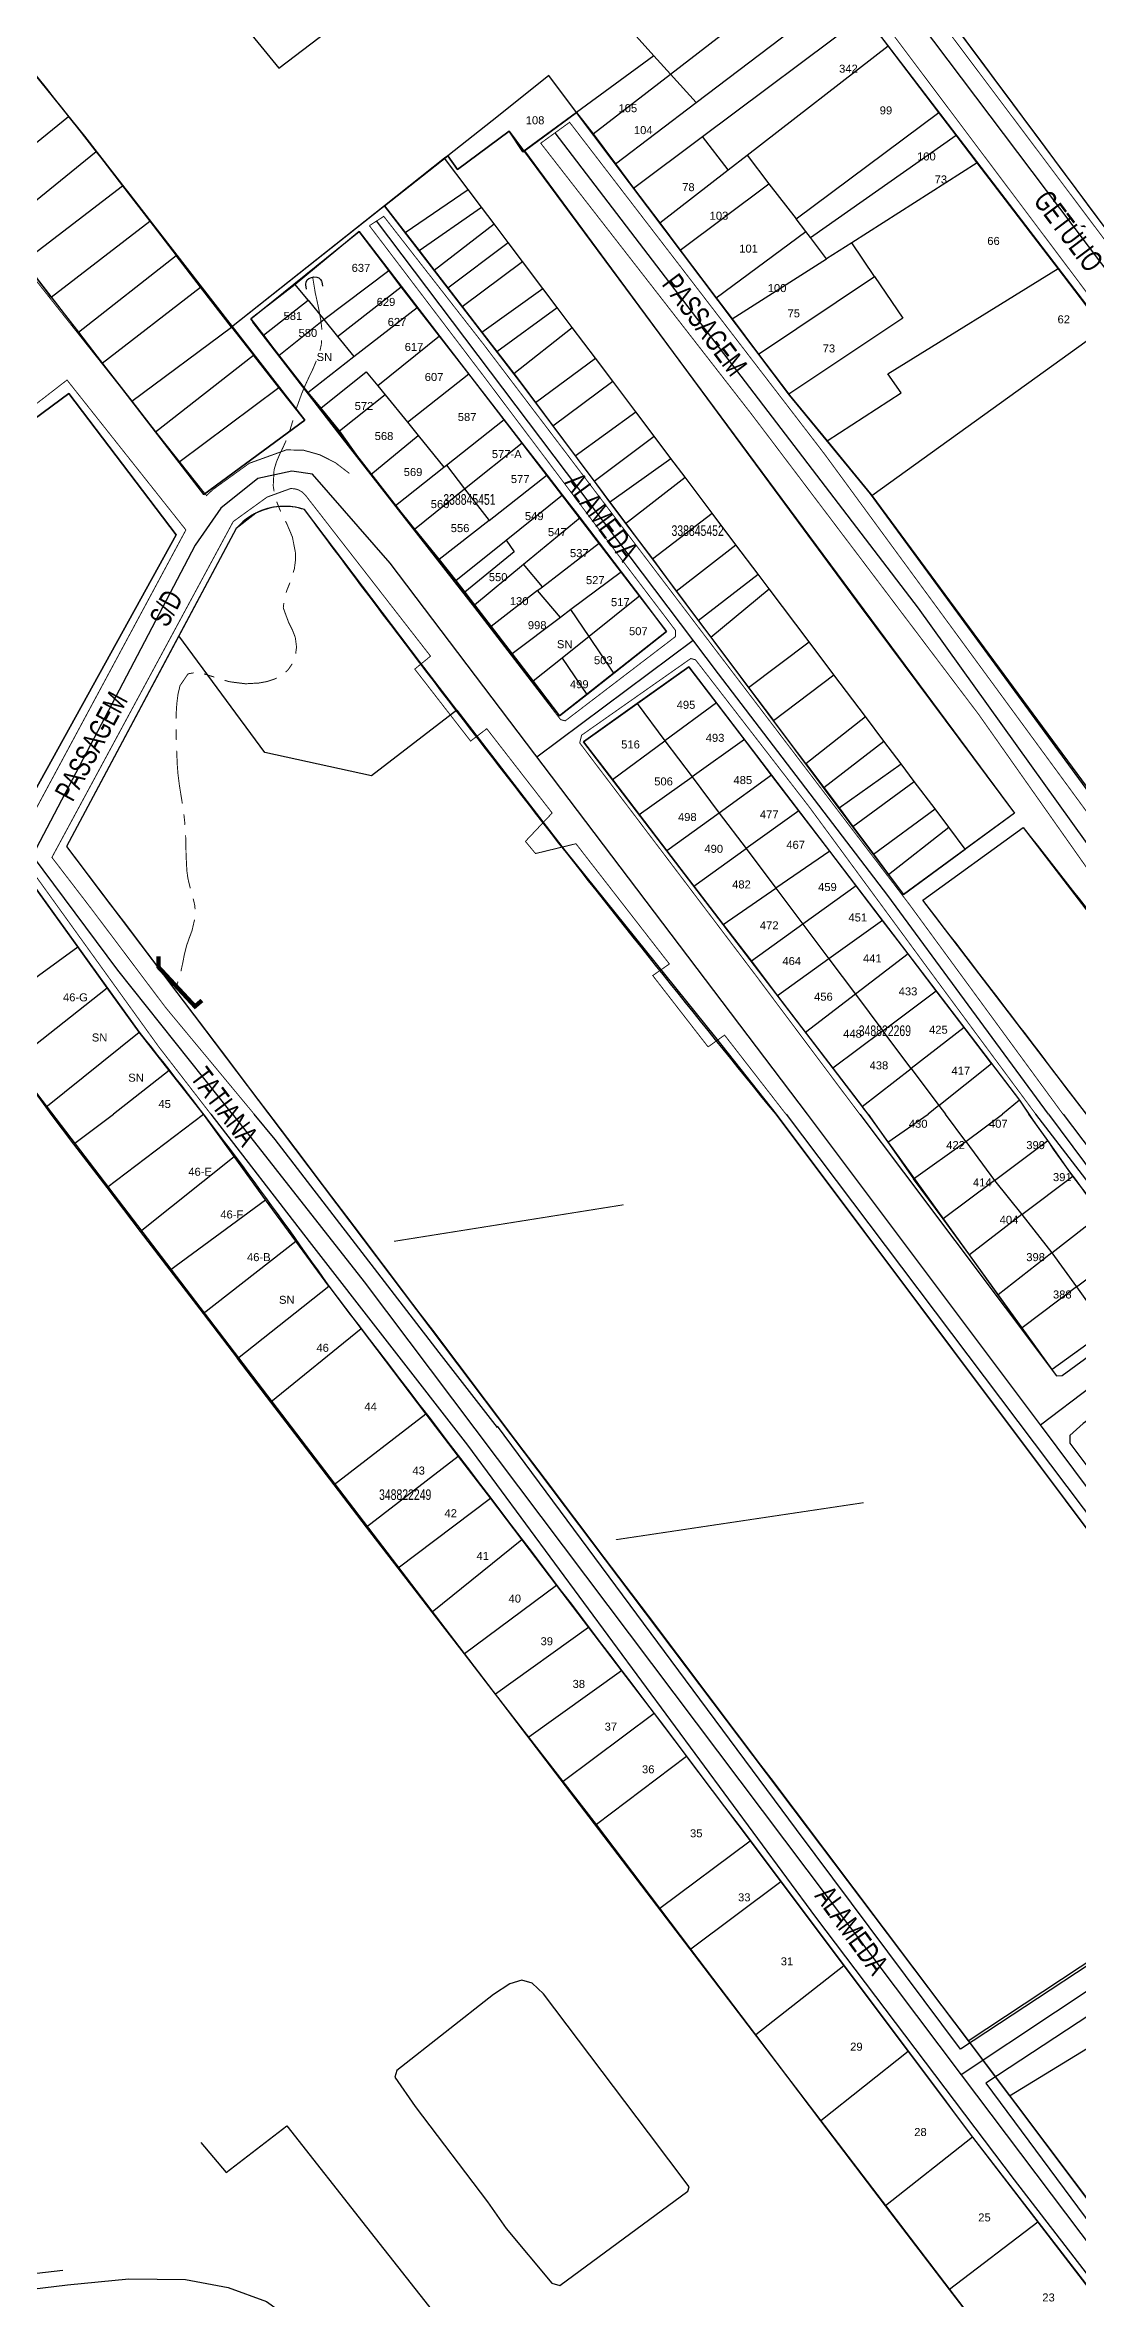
# Model space of a CAD drawing. Extents: x 203640 to 206998, y 4842129 to 4844379.
# Drawn here: x 205415.6 to 205609.1, y 4843130.9 to 4843553.4 of the extents above; entities that cross this region are included whole.
import ezdxf
from ezdxf.enums import TextEntityAlignment as Align

# ---------------------------------------------------------------- set-up
doc = ezdxf.new("R2010")
doc.units = 0
doc.header["$LTSCALE"] = 1.5
doc.header["$MEASUREMENT"] = 0
doc.linetypes.add('PHANTOMX2', pattern=[5, 2.5, -0.5, 0.5, -0.5, 0.5, -0.5])
doc.linetypes.add('TRACO_25', pattern=[8, 3, -1, 1, -1, 1, -1])
for name, color, linetype in [('CD-MALHA-LOTES', 40, 'CONTINUOUS'), ('CD_TXT_QUADRA', 7, 'CONTINUOUS'), ('HD-CURSO-INTER', 170, 'CONTINUOUS'), ('HD-VALAS-DRENOS', 170, 'CONTINUOUS'), ('RU-QUADRAS', 210, 'CONTINUOUS'), ('SV-EIXO-RUA-N-PAV', 6, 'CONTINUOUS'), ('SV-EIXO-RUA-PAV', 20, 'CONTINUOUS'), ('SV-PONTE-BUEIRO', 249, 'CONTINUOUS'), ('SV-RUA-NAO-PAV-S-GUIA-C-GUIA', 7, 'PHANTOMX2'), ('SV-RUA-PAVIM-S-GUIA-C-GUIA', 7, 'CONTINUOUS'), ('SV-TXT-RUA-N-PAV-S-GUIA-C-GUIA', 7, 'CONTINUOUS'), ('SV-TXT-RUA-PAV-S-GUIA-C-GUIA', 7, 'CONTINUOUS'), ('Th_NmrPorta', 1, 'CONTINUOUS')]:
    doc.layers.add(name, color=color, linetype=linetype)
doc.styles.add('3388-45-2D_TXT$0$ARIAL', font='ARIAL.TTF')
doc.styles.add('ARIAL', font='ARIAL.TTF')
doc.styles.get("Standard").update_dxf_attribs({"font": 'ARIAL.TTF'})

# ---------------------------------------------------------------- blocks, each defined once
blk = doc.blocks.new('COD119', base_point=(204943.79, 4844433.7))
at = {"layer": 'SV-PONTE-BUEIRO'}
blk.add_lwpolyline([(204942.28, 4844431.7), (204942.28, 4844432.533333), (204942.28, 4844432.658333), (204942.405833, 4844432.991667), (204942.6575, 4844433.366667), (204943.035, 4844433.575), (204943.538333, 4844433.7), (204944.041667, 4844433.7), (204944.545, 4844433.575), (204944.9225, 4844433.366667), (204945.174167, 4844432.991667), (204945.3, 4844432.658333), (204945.3, 4844432.533333), (204945.3, 4844431.7)], dxfattribs=at)

msp = doc.modelspace()

# ---------------------------------------------------------------- linework, layer by layer
at = {"layer": 'CD-MALHA-LOTES'}
for points in [[(205459.38, 4843549.09), (205531.31, 4843603.83)], [(205415.03, 4843546.2), (205419.99, 4843540.02)], [(205509.99, 4843547.66), (205500.53, 4843540.16)], [(205515.18, 4843540.76), (205509.99, 4843547.66)], [(205401.93, 4843525.39), (205419.99, 4843540.02)], [(205419.99, 4843540.02), (205425.18, 4843533.43)], [(205500.53, 4843540.16), (205491.02, 4843532.63)], [(205407.02, 4843518.78), (205425.18, 4843533.43)], [(205425.18, 4843533.43), (205430.09, 4843527.04)], [(205490.45, 4843532.18), (205479.19, 4843523.26)], [(205494.86, 4843526.34), (205490.45, 4843532.18)], [(205505.38, 4843533.57), (205568.47, 4843447.97), (205597.18, 4843409.45), (205587.99, 4843402.68)], [(205411.59, 4843512.85), (205430.09, 4843527.04)], [(205430.09, 4843527.04), (205435.19, 4843520.41)], [(205483.04, 4843518.24), (205494.86, 4843526.34)], [(205497.36, 4843523.02), (205494.86, 4843526.34)], [(205416.76, 4843506.15), (205435.19, 4843520.41)], [(205435.19, 4843520.41), (205440.14, 4843513.97)], [(205479.19, 4843523.26), (205483.04, 4843518.24)], [(205485.65, 4843514.86), (205497.36, 4843523.02)], [(205488.48, 4843511.18), (205499.74, 4843519.86)], [(205499.74, 4843519.86), (205497.36, 4843523.02)], [(205502.36, 4843516.38), (205499.74, 4843519.86)], [(205483.04, 4843518.24), (205485.65, 4843514.86)], [(205491.02, 4843507.89), (205502.36, 4843516.38)], [(205505.03, 4843512.83), (205502.36, 4843516.38)], [(205416.76, 4843506.15), (205413.77, 4843510.02), (205411.59, 4843512.85)], [(205421.83, 4843499.59), (205440.14, 4843513.97)], [(205485.65, 4843514.86), (205488.48, 4843511.18)], [(205488.48, 4843511.18), (205491.02, 4843507.89)], [(205493.7, 4843504.4), (205505.03, 4843512.83)], [(205508.84, 4843507.78), (205505.03, 4843512.83)], [(205426.31, 4843493.79), (205444.7, 4843508.04)], [(205491.02, 4843507.89), (205493.7, 4843504.4)], [(205497.4, 4843499.6), (205508.84, 4843507.78)], [(205511.53, 4843504.2), (205508.84, 4843507.78)], [(205416.76, 4843506.15), (205421.83, 4843499.59)], [(205493.7, 4843504.4), (205497.4, 4843499.6)], [(205500.2, 4843495.96), (205511.53, 4843504.2)], [(205514.35, 4843500.46), (205511.53, 4843504.2)], [(205421.83, 4843499.59), (205426.31, 4843493.79)], [(205431.85, 4843486.62), (205450.49, 4843500.51)], [(205450.49, 4843500.51), (205454.66, 4843495.24)], [(205497.4, 4843499.6), (205500.2, 4843495.96)], [(205503.39, 4843491.82), (205514.35, 4843500.46)], [(205518.68, 4843494.71), (205514.35, 4843500.46)], [(205436.27, 4843480.91), (205454.66, 4843495.24)], [(205459.4, 4843489.23), (205454.66, 4843495.24)], [(205500.2, 4843495.96), (205503.39, 4843491.82)], [(205507.48, 4843486.4), (205518.68, 4843494.71)], [(205521.93, 4843490.4), (205518.68, 4843494.71)], [(205426.31, 4843493.79), (205431.85, 4843486.62)], [(205503.39, 4843491.82), (205505.14, 4843489.55), (205507.48, 4843486.4)], [(205510.72, 4843482.05), (205521.93, 4843490.4)], [(205526.24, 4843484.67), (205521.93, 4843490.4)], [(205431.85, 4843486.62), (205436.27, 4843480.91)], [(205440.66, 4843475.22), (205459.4, 4843489.23)], [(205440.66, 4843475.22), (205445.32, 4843469.18), (205464.28, 4843483.06), (205459.4, 4843489.23)], [(205507.48, 4843486.4), (205510.72, 4843482.05)], [(205510.72, 4843482.05), (205514.92, 4843476.39)], [(205514.92, 4843476.39), (205526.24, 4843484.67)], [(205529.7, 4843480.07), (205526.24, 4843484.67)], [(205436.27, 4843480.91), (205440.66, 4843475.22)], [(205518.43, 4843471.66), (205529.7, 4843480.07)], [(205532.82, 4843475.93), (205529.7, 4843480.07)], [(205514.92, 4843476.39), (205518.43, 4843471.66)], [(205521.36, 4843467.72), (205532.82, 4843475.93)], [(205535.49, 4843472.39), (205532.82, 4843475.93)], [(205518.43, 4843471.66), (205521.36, 4843467.72)], [(205524.33, 4843463.72), (205535.49, 4843472.39)], [(205540.57, 4843465.65), (205535.49, 4843472.39)], [(205521.36, 4843467.72), (205524.33, 4843463.72)], [(205529.37, 4843457.11), (205540.57, 4843465.65)], [(205545.02, 4843459.74), (205540.57, 4843465.65)], [(205524.33, 4843463.72), (205529.37, 4843457.11)], [(205529.37, 4843457.11), (205533.8, 4843451.05)], [(205533.8, 4843451.05), (205545.02, 4843459.74)], [(205549.19, 4843454.2), (205545.02, 4843459.74)], [(205537.96, 4843445.53), (205549.19, 4843454.2)], [(205551.22, 4843451.5), (205549.19, 4843454.2)], [(205533.8, 4843451.05), (205537.96, 4843445.53)], [(205540.3, 4843442.42), (205551.22, 4843451.5)], [(205558.71, 4843441.55), (205551.22, 4843451.5)], [(205537.96, 4843445.53), (205540.3, 4843442.42)], [(205440.63, 4843442.63), (205419.58, 4843403.18), (205457.5, 4843352.98), (205588.54, 4843179.31)], [(205492.71, 4843428.75), (205476.73, 4843416.4), (205456.76, 4843420.79), (205440.63, 4843442.63)], [(205540.3, 4843442.42), (205547.4, 4843433)], [(205547.4, 4843433), (205558.71, 4843441.55)], [(205563.37, 4843435.37), (205558.71, 4843441.55)], [(205552.08, 4843426.79), (205563.37, 4843435.37)], [(205569.29, 4843427.51), (205563.37, 4843435.37)], [(205547.4, 4843433), (205552.08, 4843426.79)], [(205492.71, 4843428.75), (205513.01, 4843402.37), (205541.18, 4843367.4), (205552.55, 4843352.97), (205651.48, 4843220.93)], [(205558.12, 4843418.75), (205556.58, 4843420.82), (205552.08, 4843426.79)], [(205558.12, 4843418.75), (205569.29, 4843427.51)], [(205572.75, 4843422.91), (205569.29, 4843427.51)], [(205561.48, 4843414.24), (205572.75, 4843422.91)], [(205575.96, 4843418.66), (205572.75, 4843422.91)], [(205558.12, 4843418.75), (205561.48, 4843414.24)], [(205564.35, 4843410.4), (205575.96, 4843418.66)], [(205578.43, 4843415.38), (205575.96, 4843418.66)], [(205561.48, 4843414.24), (205564.35, 4843410.4)], [(205566.92, 4843406.94), (205578.43, 4843415.38)], [(205582.32, 4843410.21), (205578.43, 4843415.38)], [(205564.35, 4843410.4), (205566.92, 4843406.94)], [(205570.82, 4843401.72), (205582.32, 4843410.21)], [(205584.89, 4843406.8), (205582.32, 4843410.21)], [(205566.92, 4843406.94), (205570.82, 4843401.72)], [(205573.62, 4843397.95), (205584.89, 4843406.8)], [(205587.99, 4843402.68), (205584.89, 4843406.8)], [(205570.82, 4843401.72), (205573.62, 4843397.95)], [(205573.62, 4843397.95), (205576.44, 4843394.17), (205587.99, 4843402.68)], [(205588.54, 4843179.31), (205651.48, 4843220.93)], [(205596.3, 4843168.97), (205660.83, 4843208.45)], [(205596.3, 4843168.97), (205771.71, 4842935.06), (205796.11, 4842972.64), (205815.07, 4843000.57), (205796.12, 4843027.89), (205660.83, 4843208.45)], [(205588.54, 4843179.31), (205596.3, 4843168.97)]]:
    msp.add_lwpolyline(points, dxfattribs=at)
at = {"layer": 'CD-MALHA-LOTES', "linetype": 'Continuous'}
for points in [[(205429.86, 4843585.25), (205459.38, 4843549.09)], [(205532.77, 4843547.97), (205560.84, 4843569.71)], [(205577.13, 4843568.98), (205628.52, 4843499.85)], [(205537.6, 4843542.64), (205565.45, 4843563.8)], [(205523.6, 4843558.1), (205529.66, 4843551.4)], [(205538.75, 4843536.24), (205569.16, 4843558.98)], [(205573.53, 4843553.25), (205569.16, 4843558.98)], [(205547.1, 4843532.75), (205573.53, 4843553.25)], [(205583.04, 4843540.78), (205573.53, 4843553.25)], [(205529.66, 4843551.4), (205515.18, 4843540.76)], [(205529.66, 4843551.4), (205532.77, 4843547.97)], [(205518.26, 4843536.74), (205532.77, 4843547.97)], [(205532.77, 4843547.97), (205537.6, 4843542.64)], [(205505.38, 4843533.57), (205515.18, 4843540.76)], [(205515.18, 4843540.76), (205518.26, 4843536.74)], [(205522.43, 4843531.12), (205537.6, 4843542.64)], [(205556.28, 4843520.8), (205583.04, 4843540.78)], [(205586.31, 4843536.48), (205583.04, 4843540.78)], [(205492.84, 4843530.07), (205502.52, 4843537.28)], [(205502.52, 4843537.28), (205505.11, 4843533.37)], [(205518.26, 4843536.74), (205522.43, 4843531.12)], [(205525.84, 4843526.59), (205538.75, 4843536.24)], [(205543.55, 4843530), (205538.75, 4843536.24)], [(205558.96, 4843517.32), (205586.31, 4843536.48)], [(205590.23, 4843531.34), (205586.31, 4843536.48)], [(205491.02, 4843532.63), (205490.45, 4843532.18)], [(205491.02, 4843532.63), (205492.84, 4843530.07)], [(205505.11, 4843533.37), (205505.38, 4843533.57)], [(205543.55, 4843530), (205547.1, 4843532.75)], [(205547.1, 4843532.75), (205551.2, 4843527.41)], [(205522.43, 4843531.12), (205525.84, 4843526.59)], [(205530.75, 4843520.07), (205543.55, 4843530)], [(205590.23, 4843531.34), (205566.71, 4843516.35)], [(205600.21, 4843518.25), (205590.23, 4843531.34)], [(205525.84, 4843526.59), (205530.75, 4843520.07)], [(205534.59, 4843514.96), (205551.2, 4843527.41)], [(205551.2, 4843527.41), (205556.28, 4843520.8)], [(205479.19, 4843523.26), (205450.49, 4843500.51)], [(205530.75, 4843520.07), (205534.59, 4843514.96)], [(205558.11, 4843518.42), (205556.28, 4843520.8)], [(205474.44, 4843518.45), (205462.47, 4843508.5)], [(205480, 4843511.14), (205474.44, 4843518.45)], [(205541.34, 4843506), (205558.11, 4843518.42)], [(205558.96, 4843517.32), (205558.11, 4843518.42)], [(205562.01, 4843513.35), (205558.96, 4843517.32)], [(205566.71, 4843516.35), (205562.01, 4843513.35)], [(205571.01, 4843510.02), (205566.71, 4843516.35)], [(205605.37, 4843511.52), (205600.21, 4843518.25)], [(205444.7, 4843508.04), (205440.14, 4843513.97)], [(205467.81, 4843501.94), (205480, 4843511.14)], [(205482.33, 4843508.08), (205480, 4843511.14)], [(205534.59, 4843514.96), (205541.34, 4843506)], [(205544.3, 4843502.06), (205562.01, 4843513.35)], [(205573.46, 4843491.77), (205605.37, 4843511.52)], [(205613.97, 4843500.29), (205605.37, 4843511.52)], [(205450.49, 4843500.51), (205444.7, 4843508.04)], [(205462.47, 4843508.5), (205454.13, 4843502.11)], [(205464.88, 4843505.55), (205462.47, 4843508.5)], [(205470.39, 4843498.77), (205482.33, 4843508.08)], [(205485.27, 4843504.23), (205482.33, 4843508.08)], [(205549.26, 4843495.47), (205571.01, 4843510.02)], [(205571.01, 4843510.02), (205576.31, 4843502.21)], [(205456.51, 4843499), (205464.88, 4843505.55)], [(205464.88, 4843505.55), (205467.81, 4843501.94)], [(205473.46, 4843495), (205485.27, 4843504.23)], [(205489.47, 4843498.8), (205485.27, 4843504.23)], [(205541.34, 4843506), (205544.3, 4843502.06)], [(205454.13, 4843502.11), (205456.51, 4843499)], [(205456.51, 4843499), (205459.39, 4843495.23)], [(205459.39, 4843495.23), (205467.81, 4843501.94)], [(205467.81, 4843501.94), (205470.39, 4843498.77)], [(205470.39, 4843498.77), (205473.46, 4843495)], [(205489.47, 4843498.8), (205477.92, 4843489.51)], [(205494.95, 4843491.75), (205489.47, 4843498.8)], [(205544.3, 4843502.06), (205549.26, 4843495.47)], [(205576.31, 4843502.21), (205554.92, 4843487.97)], [(205570.45, 4843468.98), (205613.97, 4843500.29)], [(205459.39, 4843495.23), (205463.38, 4843490.01)], [(205464.83, 4843488.25), (205473.46, 4843495)], [(205549.26, 4843495.47), (205554.92, 4843487.97)], [(205463.38, 4843490.01), (205464.83, 4843488.25)], [(205467.25, 4843485.31), (205475.76, 4843492.17)], [(205475.76, 4843492.17), (205477.92, 4843489.51)], [(205483.48, 4843482.68), (205494.95, 4843491.75)], [(205501.59, 4843483.19), (205494.95, 4843491.75)], [(205575.99, 4843488.21), (205573.46, 4843491.77)], [(205464.83, 4843488.25), (205467.25, 4843485.31)], [(205479.29, 4843487.83), (205470.73, 4843481.04)], [(205477.92, 4843489.51), (205479.29, 4843487.83)], [(205479.29, 4843487.83), (205483.48, 4843482.68)], [(205554.92, 4843487.97), (205555.04, 4843487.79)], [(205555.04, 4843487.79), (205562.1, 4843479.19)], [(205562.1, 4843479.19), (205575.99, 4843488.21)], [(205467.25, 4843485.31), (205470.73, 4843481.04)], [(205483.48, 4843482.68), (205485.47, 4843480.23)], [(205490.78, 4843474.62), (205501.59, 4843483.19)], [(205504.96, 4843478.85), (205501.59, 4843483.19)], [(205470.73, 4843481.04), (205475.63, 4843474.13)], [(205476.61, 4843472.9), (205485.47, 4843480.23)], [(205485.47, 4843480.23), (205490.32, 4843474.26)], [(205494.19, 4843470.21), (205504.96, 4843478.85)], [(205509.63, 4843472.83), (205504.96, 4843478.85)], [(205562.1, 4843479.19), (205570.25, 4843469.26)], [(205475.63, 4843474.13), (205476.61, 4843472.9)], [(205476.61, 4843472.9), (205481.27, 4843467.09)], [(205481.27, 4843467.09), (205490.32, 4843474.26)], [(205490.32, 4843474.26), (205490.78, 4843474.62)], [(205490.78, 4843474.62), (205494.19, 4843470.21)], [(205498.76, 4843464.29), (205509.63, 4843472.83)], [(205512.52, 4843469.1), (205509.63, 4843472.83)], [(205484.81, 4843462.67), (205494.19, 4843470.21)], [(205494.19, 4843470.21), (205498.76, 4843464.29)], [(205501.95, 4843460.58), (205512.52, 4843469.1)], [(205515.81, 4843464.86), (205512.52, 4843469.1)], [(205570.25, 4843469.26), (205570.45, 4843468.98)], [(205570.45, 4843468.98), (205613.42, 4843410.66)], [(205481.27, 4843467.09), (205484.81, 4843462.67)], [(205505.23, 4843456.11), (205515.81, 4843464.86)], [(205519.49, 4843460.12), (205515.81, 4843464.86)], [(205484.81, 4843462.67), (205489.41, 4843456.94)], [(205498.76, 4843464.29), (205489.41, 4843456.94)], [(205492.56, 4843453.01), (205501.95, 4843460.58)], [(205501.95, 4843460.58), (205503.46, 4843458.43)], [(205508.78, 4843451.84), (205519.49, 4843460.12)], [(205523.58, 4843454.68), (205519.49, 4843460.12)], [(205489.41, 4843456.94), (205492.56, 4843453.01)], [(205503.46, 4843458.43), (205494.2, 4843450.87)], [(205496.02, 4843448.49), (205505.23, 4843456.11)], [(205508.78, 4843451.84), (205505.23, 4843456.11)], [(205492.56, 4843453.01), (205494.2, 4843450.87)], [(205507.87, 4843451.13), (205508.78, 4843451.84)], [(205523.58, 4843454.68), (205514.11, 4843447.57)], [(205527.01, 4843450.13), (205523.58, 4843454.68)], [(205494.2, 4843450.87), (205496.02, 4843448.49)], [(205496.02, 4843448.49), (205499.16, 4843444.4)], [(205507.87, 4843451.13), (205499.16, 4843444.4)], [(205512.14, 4843446.09), (205507.87, 4843451.13)], [(205514.11, 4843447.57), (205512.14, 4843446.09)], [(205517.51, 4843442.52), (205514.11, 4843447.57)], [(205527.01, 4843450.13), (205517.51, 4843442.52)], [(205532.01, 4843443.49), (205527.01, 4843450.13)], [(205499.16, 4843444.4), (205503.08, 4843439.29)], [(205512.14, 4843446.09), (205503.08, 4843439.29)], [(205522.12, 4843435.68), (205532.01, 4843443.49)], [(205503.08, 4843439.29), (205507.03, 4843434.14)], [(205517.51, 4843442.52), (205512.44, 4843438.47)], [(205522.12, 4843435.68), (205517.51, 4843442.52)], [(205512.44, 4843438.47), (205507.03, 4843434.14)], [(205512.44, 4843438.47), (205517.08, 4843431.69)], [(205517.08, 4843431.69), (205522.12, 4843435.68)], [(205536.2, 4843436.86), (205526.52, 4843429.95)], [(205541.37, 4843430.09), (205536.2, 4843436.86)], [(205507.03, 4843434.14), (205511.99, 4843427.67)], [(205511.99, 4843427.67), (205517.08, 4843431.69)], [(205526.52, 4843429.95), (205516.49, 4843422.79)], [(205526.52, 4843429.95), (205531.73, 4843423)], [(205541.37, 4843430.09), (205531.73, 4843423)], [(205546.61, 4843423.22), (205541.37, 4843430.09)], [(205516.49, 4843422.79), (205521.87, 4843415.74)], [(205521.87, 4843415.74), (205531.73, 4843423)], [(205531.73, 4843423), (205536.81, 4843416.23)], [(205546.61, 4843423.22), (205536.81, 4843416.23)], [(205551.7, 4843416.54), (205546.61, 4843423.22)], [(205521.87, 4843415.74), (205526.9, 4843409.16)], [(205526.9, 4843409.16), (205536.81, 4843416.23)], [(205536.81, 4843416.23), (205541.9, 4843409.45)], [(205551.7, 4843416.54), (205541.9, 4843409.45)], [(205556.78, 4843409.88), (205551.7, 4843416.54)], [(205541.9, 4843409.45), (205532.09, 4843402.35)], [(205541.9, 4843409.45), (205546.91, 4843402.77)], [(205556.78, 4843409.88), (205546.91, 4843402.77)], [(205562.58, 4843402.29), (205556.78, 4843409.88)], [(205526.9, 4843409.16), (205532.09, 4843402.35)], [(205421.74, 4843384.35), (205409.57, 4843401.3)], [(205532.09, 4843402.35), (205537.15, 4843395.72)], [(205537.15, 4843395.72), (205546.91, 4843402.77)], [(205546.91, 4843402.77), (205552.49, 4843395.34)], [(205562.58, 4843402.29), (205552.49, 4843395.34)], [(205567.53, 4843395.8), (205562.58, 4843402.29)], [(205537.15, 4843395.72), (205542.62, 4843388.55)], [(205542.62, 4843388.55), (205552.49, 4843395.34)], [(205552.49, 4843395.34), (205557.54, 4843388.61)], [(205567.53, 4843395.8), (205557.54, 4843388.61)], [(205572.5, 4843389.28), (205567.53, 4843395.8)], [(205542.62, 4843388.55), (205547.91, 4843381.68)], [(205557.54, 4843388.61), (205547.91, 4843381.68)], [(205557.54, 4843388.61), (205562.43, 4843382.09)], [(205572.5, 4843389.28), (205562.43, 4843382.09)], [(205577.26, 4843383.03), (205572.5, 4843389.28)], [(205403.27, 4843370.91), (205421.74, 4843384.35)], [(205427.25, 4843376.67), (205421.74, 4843384.35)], [(205547.91, 4843381.68), (205552.81, 4843375.2)], [(205562.43, 4843382.09), (205552.81, 4843375.2)], [(205562.43, 4843382.09), (205567.4, 4843375.47)], [(205577.26, 4843383.03), (205567.4, 4843375.47)], [(205582.52, 4843376.12), (205577.26, 4843383.03)], [(205409.59, 4843362.72), (205427.25, 4843376.67)], [(205433.2, 4843368.38), (205427.25, 4843376.67)], [(205572.52, 4843368.64), (205582.52, 4843376.12)], [(205587.76, 4843369.24), (205582.52, 4843376.12)], [(205552.81, 4843375.2), (205558.07, 4843368.31)], [(205567.4, 4843375.47), (205558.07, 4843368.31)], [(205567.4, 4843375.47), (205572.52, 4843368.64)], [(205415.71, 4843354.28), (205433.2, 4843368.38)], [(205438.81, 4843361.21), (205433.2, 4843368.38)], [(205558.07, 4843368.31), (205563.16, 4843361.63)], [(205572.52, 4843368.64), (205563.16, 4843361.63)], [(205577.84, 4843361.55), (205572.52, 4843368.64)], [(205587.76, 4843369.24), (205577.84, 4843361.55)], [(205592.91, 4843362.48), (205587.76, 4843369.24)], [(205409.59, 4843362.72), (205415.71, 4843354.28)], [(205438.81, 4843361.21), (205428.4, 4843352.99)], [(205445.26, 4843352.97), (205438.81, 4843361.21)], [(205563.16, 4843361.63), (205568.65, 4843354.44)], [(205568.65, 4843354.44), (205577.84, 4843361.55)], [(205577.84, 4843361.55), (205583.05, 4843354.6)], [(205583.05, 4843354.6), (205592.91, 4843362.48)], [(205592.91, 4843362.48), (205598.12, 4843355.62)], [(205583.05, 4843354.6), (205581.01, 4843352.97)], [(205583.05, 4843354.6), (205584.27, 4843352.97)], [(205598.12, 4843355.62), (205594.94, 4843352.97)], [(205598.12, 4843355.62), (205599.91, 4843352.97)], [(205415.71, 4843354.28), (205416.64, 4843352.99)], [(205416.64, 4843352.99), (205420.92, 4843347.39)], [(205420.92, 4843347.39), (205428.4, 4843352.99)], [(205427.15, 4843339.23), (205445.26, 4843352.97)], [(205451.02, 4843345.05), (205445.26, 4843352.97)], [(205569.77, 4843352.97), (205568.65, 4843354.44)], [(205569.77, 4843352.97), (205573.49, 4843347.74)], [(205573.49, 4843347.74), (205581.01, 4843352.97)], [(205588.1, 4843347.9), (205584.27, 4843352.97)], [(205588.1, 4843347.9), (205594.94, 4843352.97)], [(205603.43, 4843348.04), (205599.91, 4843352.97)], [(205420.92, 4843347.39), (205427.15, 4843339.23)], [(205573.49, 4843347.74), (205578.31, 4843340.86)], [(205578.31, 4843340.86), (205588.1, 4843347.9)], [(205588.1, 4843347.9), (205593.47, 4843340.59)], [(205593.47, 4843340.59), (205603.43, 4843348.04)], [(205608.13, 4843341.38), (205603.43, 4843348.04)], [(205433.43, 4843331.02), (205451.02, 4843345.05)], [(205456.91, 4843336.96), (205451.02, 4843345.05)], [(205427.15, 4843339.23), (205433.43, 4843331.02)], [(205583.84, 4843333.38), (205578.31, 4843340.86)], [(205593.47, 4843340.59), (205583.84, 4843333.38)], [(205593.47, 4843340.59), (205598.58, 4843334.17)], [(205598.58, 4843334.17), (205608.13, 4843341.38)], [(205613.55, 4843334.34), (205608.13, 4843341.38)], [(205438.98, 4843323.76), (205456.91, 4843336.96)], [(205462.55, 4843329.2), (205456.91, 4843336.96)], [(205588.75, 4843326.64), (205583.84, 4843333.38)], [(205598.58, 4843334.17), (205588.75, 4843326.64)], [(205598.58, 4843334.17), (205604.22, 4843327.01)], [(205604.22, 4843327.01), (205613.55, 4843334.34)], [(205433.43, 4843331.02), (205438.98, 4843323.76)], [(205445.2, 4843315.63), (205462.55, 4843329.2)], [(205468.72, 4843320.74), (205462.55, 4843329.2)], [(205594.17, 4843319.13), (205588.75, 4843326.64)], [(205604.22, 4843327.01), (205594.17, 4843319.13)], [(205604.22, 4843327.01), (205608.8, 4843320.63)], [(205608.8, 4843320.63), (205618.46, 4843327.91)], [(205438.98, 4843323.76), (205445.2, 4843315.63)], [(205451.62, 4843307.22), (205468.72, 4843320.74)], [(205468.72, 4843320.74), (205474.78, 4843312.78)], [(205598.62, 4843312.97), (205594.17, 4843319.13)], [(205608.8, 4843320.63), (205598.62, 4843312.97)], [(205608.8, 4843320.63), (205614.59, 4843312.57)], [(205445.2, 4843315.63), (205451.62, 4843307.22)], [(205474.78, 4843312.78), (205457.89, 4843299.02)], [(205474.78, 4843312.78), (205486.94, 4843296.79)], [(205604.27, 4843305.15), (205598.62, 4843312.97)], [(205614.59, 4843312.57), (205604.27, 4843305.15)], [(205457.89, 4843299.02), (205451.62, 4843307.22)], [(205469.75, 4843283.52), (205457.89, 4843299.02)], [(205486.94, 4843296.79), (205469.75, 4843283.52)], [(205486.94, 4843296.79), (205492.98, 4843288.85)], [(205492.98, 4843288.85), (205475.8, 4843275.6)], [(205492.98, 4843288.85), (205499.02, 4843280.93)], [(205475.8, 4843275.6), (205469.75, 4843283.52)], [(205499.02, 4843280.93), (205481.76, 4843267.89)], [(205499.02, 4843280.93), (205504.9, 4843273.2)], [(205481.76, 4843267.89), (205475.8, 4843275.6)], [(205504.9, 4843273.2), (205488.11, 4843259.68)], [(205504.9, 4843273.2), (205511.4, 4843264.65)], [(205488.11, 4843259.68), (205481.76, 4843267.89)], [(205511.4, 4843264.65), (205494.17, 4843251.83)], [(205511.4, 4843264.65), (205517.39, 4843256.78)], [(205494.17, 4843251.83), (205488.11, 4843259.68)], [(205517.39, 4843256.78), (205499.99, 4843244.31)], [(205517.39, 4843256.78), (205523.57, 4843248.66)], [(205499.99, 4843244.31), (205494.17, 4843251.83)], [(205523.57, 4843248.66), (205506.25, 4843236.2)], [(205523.57, 4843248.66), (205529.67, 4843240.65)], [(205506.25, 4843236.2), (205499.99, 4843244.31)], [(205529.67, 4843240.65), (205512.68, 4843227.89)], [(205529.67, 4843240.65), (205535.51, 4843232.97)], [(205512.68, 4843227.89), (205506.25, 4843236.2)], [(205535.77, 4843232.62), (205518.88, 4843219.86)], [(205535.51, 4843232.97), (205535.77, 4843232.62)], [(205535.77, 4843232.62), (205547.66, 4843216.78)], [(205518.88, 4843219.86), (205512.68, 4843227.89)], [(205530.77, 4843204.16), (205518.88, 4843219.86)], [(205530.77, 4843204.16), (205547.66, 4843216.78)], [(205547.66, 4843216.78), (205553.41, 4843209.11)], [(205553.41, 4843209.11), (205536.56, 4843196.51)], [(205553.41, 4843209.11), (205565.22, 4843193.38)], [(205536.56, 4843196.51), (205530.77, 4843204.16)], [(205548.74, 4843180.42), (205536.56, 4843196.51)], [(205565.22, 4843193.38), (205548.74, 4843180.42)], [(205565.22, 4843193.38), (205577.26, 4843177.33)], [(205560.93, 4843164.31), (205548.74, 4843180.42)], [(205577.26, 4843177.33), (205560.93, 4843164.31)], [(205577.26, 4843177.33), (205589.32, 4843161.26)], [(205573.01, 4843148.38), (205560.93, 4843164.31)], [(205589.32, 4843161.26), (205573.01, 4843148.38)], [(205589.32, 4843161.26), (205601.56, 4843145.31)], [(205585.05, 4843132.66), (205573.01, 4843148.38)], [(205601.56, 4843145.31), (205585.05, 4843132.66)], [(205601.56, 4843145.31), (205613.81, 4843129.36)], [(205597.24, 4843116.75), (205585.05, 4843132.66)]]:
    msp.add_lwpolyline(points, dxfattribs=at)
at = {"layer": 'CD-MALHA-LOTES'}
for points in [[(205420.05, 4843488.06), (205375.71, 4843455.27), (205411.35, 4843409.43), (205440.13, 4843461.62)], [(205598.86, 4843406.75), (205640.05, 4843352.97), (205680.38, 4843297.84), (205661.21, 4843285.35), (205610.69, 4843352.97), (205580.01, 4843393.13)]]:
    msp.add_lwpolyline(points, close=True, dxfattribs=at)
msp.add_lwpolyline([(205492.71, 4843428.75), (205485.9, 4843437.6), (205464.21, 4843466.32, 0.304481), (205451.37, 4843462.76), (205440.63, 4843442.63)], format="xyb", dxfattribs=at)
at = {"layer": 'HD-CURSO-INTER', "const_width": 0.18}
for points in [[(205465.72, 4843509.89), (205466.05, 4843507.92)], [(205466.05, 4843507.92), (205466.19, 4843507.02)], [(205466.19, 4843507.02), (205466.43, 4843505.95)], [(205466.43, 4843505.95), (205466.52, 4843505.53)], [(205466.52, 4843505.53), (205466.64, 4843504.98)], [(205466.64, 4843504.98), (205466.84, 4843504.02)], [(205466.84, 4843504.02), (205467.21, 4843502.03)], [(205467.21, 4843502.03), (205467.27, 4843501.68)], [(205467.27, 4843501.68), (205467.34, 4843501.04)], [(205467.34, 4843501.04), (205467.44, 4843500.17)], [(205467.37, 4843498.05), (205467.34, 4843497.2)], [(205467.44, 4843500.17), (205467.43, 4843500.05)], [(205466.4, 4843494.2), (205466.02, 4843493.28)], [(205467.34, 4843497.2), (205467.07, 4843496.08)], [(205464.34, 4843489.65), (205464.26, 4843489.47)], [(205465.1, 4843491.3), (205464.34, 4843489.65)], [(205465.18, 4843491.46), (205465.1, 4843491.3)], [(205465.77, 4843492.67), (205465.18, 4843491.46)], [(205466.02, 4843493.28), (205465.77, 4843492.67)], [(205462.9, 4843485.92), (205462.67, 4843485.28)], [(205463.68, 4843488.09), (205462.9, 4843485.92)], [(205463.95, 4843488.73), (205463.68, 4843488.09)], [(205464.26, 4843489.47), (205463.95, 4843488.73)], [(205461.79, 4843482.27), (205461.44, 4843481.14)], [(205462.02, 4843483.05), (205461.79, 4843482.27)], [(205462.67, 4843485.28), (205462.58, 4843484.97)], [(205459.91, 4843477.44), (205459.54, 4843476.67)], [(205460.2, 4843478.03), (205459.91, 4843477.44)], [(205460.34, 4843478.35), (205460.2, 4843478.03)], [(205460.75, 4843479.26), (205460.34, 4843478.35)], [(205458.49, 4843473.79), (205458.38, 4843471.72)], [(205458.76, 4843474.68), (205458.49, 4843473.79)], [(205458.95, 4843475.29), (205458.76, 4843474.68)], [(205459.09, 4843475.62), (205458.95, 4843475.29)], [(205459.54, 4843476.67), (205459.09, 4843475.62)], [(205458.38, 4843471.72), (205458.33, 4843470.79)], [(205458.33, 4843470.79), (205458.49, 4843469.74)], [(205458.98, 4843467.8), (205459.35, 4843466.87)], [(205459.35, 4843466.87), (205459.59, 4843466.27)], [(205459.59, 4843466.27), (205459.74, 4843465.95)], [(205460.63, 4843464.16), (205460.92, 4843463.57)], [(205460.92, 4843463.57), (205461.83, 4843461.41)], [(205461.83, 4843461.41), (205461.92, 4843461.2)], [(205461.92, 4843461.2), (205462.45, 4843458.48)], [(205462.49, 4843456.74), (205462.33, 4843455.5)], [(205462.45, 4843458.48), (205462.49, 4843458.26)], [(205462.49, 4843458.26), (205462.49, 4843457.49)], [(205462.49, 4843457.49), (205462.49, 4843456.74)], [(205461.09, 4843451.7), (205460.92, 4843451.29)], [(205461.47, 4843452.63), (205461.09, 4843451.7)], [(205462.29, 4843455.21), (205462.08, 4843454.53)], [(205462.33, 4843455.5), (205462.29, 4843455.21)], [(205460.32, 4843448.82), (205460.22, 4843447.89)], [(205460.22, 4843447.89), (205460.93, 4843445.95)], [(205460.92, 4843451.29), (205460.74, 4843450.76)], [(205460.93, 4843445.95), (205461.21, 4843445.18)], [(205461.21, 4843445.18), (205461.74, 4843444.13)], [(205461.74, 4843444.13), (205461.91, 4843443.79)], [(205461.91, 4843443.79), (205462.14, 4843443.21)], [(205462.14, 4843443.21), (205462.47, 4843442.34)], [(205462.47, 4843442.34), (205462.61, 4843441.28)], [(205462.7, 4843440.56), (205462.54, 4843439.3)], [(205462.61, 4843441.28), (205462.7, 4843440.56)], [(205442.38, 4843435.54), (205441.29, 4843433.94)], [(205442.44, 4843435.55), (205442.38, 4843435.54)], [(205443.43, 4843435.72), (205442.44, 4843435.55)], [(205445.4, 4843435.52), (205445.39, 4843435.52)], [(205446.35, 4843435.22), (205445.4, 4843435.52)], [(205447.01, 4843435.01), (205446.35, 4843435.22)], [(205447.3, 4843434.92), (205447.01, 4843435.01)], [(205458.99, 4843434.77), (205458.63, 4843434.58)], [(205461.12, 4843436.28), (205460.65, 4843435.87)], [(205461.33, 4843436.59), (205461.12, 4843436.28)], [(205461.89, 4843437.42), (205461.33, 4843436.59)], [(205440.49, 4843431.69), (205440.29, 4843430.12)], [(205440.58, 4843432.1), (205440.49, 4843431.69)], [(205440.87, 4843433.32), (205440.58, 4843432.1)], [(205441.29, 4843433.94), (205440.87, 4843433.32)], [(205450.22, 4843434.04), (205449.21, 4843434.31)], [(205451.16, 4843433.92), (205450.22, 4843434.04)], [(205453.16, 4843433.67), (205451.16, 4843433.92)], [(205454.15, 4843433.73), (205453.16, 4843433.67)], [(205455.62, 4843433.81), (205454.15, 4843433.73)], [(205456.13, 4843433.9), (205455.62, 4843433.81)], [(205457.15, 4843434.09), (205456.13, 4843433.9)], [(205458.07, 4843434.39), (205457.15, 4843434.09)], [(205458.63, 4843434.58), (205458.07, 4843434.39)], [(205440.13, 4843427.93), (205440.12, 4843427.13)], [(205440.15, 4843428.13), (205440.13, 4843427.93)], [(205440.27, 4843429.96), (205440.15, 4843428.13)], [(205440.29, 4843430.12), (205440.27, 4843429.96)], [(205440.13, 4843425.13), (205440.15, 4843424.13)], [(205440.15, 4843424.13), (205440.16, 4843423.52)], [(205440.16, 4843423.52), (205440.18, 4843423.13)], [(205440.24, 4843421.13), (205440.33, 4843419.13)], [(205440.33, 4843419.13), (205440.37, 4843418.24)], [(205440.37, 4843418.24), (205440.46, 4843417.14)], [(205440.46, 4843417.14), (205440.49, 4843416.73)], [(205440.49, 4843416.73), (205440.69, 4843415.15)], [(205440.69, 4843415.15), (205440.77, 4843414.52)], [(205440.77, 4843414.52), (205440.99, 4843413.17)], [(205440.99, 4843413.17), (205441.01, 4843413.03)], [(205441.01, 4843413.03), (205441.31, 4843411.2)], [(205441.59, 4843409.22), (205441.7, 4843408.23)], [(205441.7, 4843408.23), (205441.77, 4843407.63)], [(205441.77, 4843407.63), (205441.8, 4843407.23)], [(205441.92, 4843405.24), (205441.94, 4843404.63)], [(205441.94, 4843404.63), (205441.98, 4843403.24)], [(205441.98, 4843403.24), (205441.98, 4843403.13)], [(205441.98, 4843403.13), (205441.99, 4843402.24)], [(205441.99, 4843402.24), (205442, 4843401.63)], [(205442, 4843401.63), (205442.12, 4843399.24)], [(205442.12, 4843399.24), (205442.15, 4843398.64)], [(205442.15, 4843398.64), (205442.34, 4843397.25)], [(205442.34, 4843397.25), (205442.36, 4843397.14)], [(205442.36, 4843397.14), (205442.8, 4843395.31)], [(205443.34, 4843393.38), (205443.57, 4843392.41)], [(205443.59, 4843389.44), (205443.14, 4843387.49)], [(205443.57, 4843392.41), (205443.64, 4843392.11)], [(205443.64, 4843392.11), (205443.69, 4843391.42)], [(205442.08, 4843384.5), (205441.88, 4843383.7)], [(205442.13, 4843384.67), (205442.08, 4843384.5)], [(205442.58, 4843385.95), (205442.13, 4843384.67)], [(205442.8, 4843386.55), (205442.58, 4843385.95)], [(205443.11, 4843387.38), (205442.8, 4843386.55)], [(205443.14, 4843387.49), (205443.11, 4843387.38)], [(205441.4, 4843381.43), (205441.04, 4843379.79)], [(205441.46, 4843381.75), (205441.4, 4843381.43)], [(205441.68, 4843382.91), (205441.46, 4843381.75)], [(205441.88, 4843383.7), (205441.68, 4843382.91)], [(205440.51, 4843377.87), (205440.16, 4843376.98)], [(205440.16, 4843376.98), (205440.16, 4843376.98)]]:
    msp.add_lwpolyline(points, dxfattribs=at)
at = {"layer": 'HD-VALAS-DRENOS', "const_width": 0.18}
for points in [[(205523.96, 4843336.01), (205480.95, 4843329.16)], [(205568.93, 4843280.17), (205522.52, 4843273.23)]]:
    msp.add_lwpolyline(points, dxfattribs=at)
at = {"layer": 'RU-QUADRAS', "color": 6, "linetype": 'Continuous'}
for points in [[(205252.83, 4843713.55), (205272.81, 4843726.29, 0.004789), (205422.97, 4843536.3), (205464.28, 4843483.06), (205445.32, 4843469.18), (205381.53, 4843551.86)], [(205176.97, 4843665.19), (205196.38, 4843677.71), (205324.15, 4843511.53), (205373.53, 4843448.34), (205409.57, 4843401.3), (205433.2, 4843368.38, -0.017424), (205468.72, 4843320.74, -0.003368), (205589.32, 4843161.26), (205668.55, 4843058.64, 0.006585), (205766.92, 4842928.01), (205756.15, 4842911.74), (205700.1, 4842981.93), (205409.59, 4843362.72), (205270.19, 4843543.79), (205220.86, 4843608.89)], [(205538.1, 4843621.23), (205590.7, 4843660.25), (205701.17, 4843512.93), (205766.21, 4843424.62), (205765, 4843423.6, 0.006329), (205852.62, 4843305.56), (205801.68, 4843267.17, 0.005723), (205705.89, 4843394.88, 0.002439)], [(205771.71, 4842935.06, -0.010257), (205815.07, 4843000.57), (205796.12, 4843027.89), (205552.55, 4843352.97, -0.011621), (205464.21, 4843466.32, 0.199632), (205455.06, 4843465.65), (205451.37, 4843462.76), (205419.58, 4843403.18, -0.001531)], [(205516.49, 4843422.79), (205536.2, 4843436.86), (205598.12, 4843355.62, 0.020333), (205624.65, 4843319.8), (205604.27, 4843305.15), (205569.77, 4843352.97)], [(205580.01, 4843393.13), (205598.86, 4843406.75, -0.011008), (205680.38, 4843297.84), (205661.21, 4843285.35, 0.005357)]]:
    msp.add_lwpolyline(points, format="xyb", close=True, dxfattribs=at)
for points in [[(205429.86, 4843585.25), (205459.38, 4843549.09), (205531.31, 4843603.83, -0.185203)], [(205566.62, 4843562.31), (205659.27, 4843441.13), (205700.69, 4843385.59), (205722.84, 4843352.97), (205787, 4843267.56), (205797.38, 4843252.19), (205834.23, 4843279.64), (205921.92, 4843160.37, 0.010499), (205862.79, 4843070.25), (205747.96, 4843226.73), (205697.32, 4843293.65, -0.012158), (205655.28, 4843352.97), (205570.25, 4843469.26), (205555.04, 4843487.79), (205515.18, 4843540.76), (205505.11, 4843533.37), (205502.52, 4843537.28), (205492.84, 4843530.07), (205491.02, 4843532.63), (205450.49, 4843500.51, 0.010198), (205401.92, 4843562.55)]]:
    msp.add_lwpolyline(points, format="xyb", dxfattribs=at)
for points in [[(205479.19, 4843523.26), (205491.02, 4843532.63), (205492.84, 4843530.07), (205502.52, 4843537.28), (205597.18, 4843409.45), (205576.44, 4843394.17), (205505.14, 4843489.55)], [(205454.13, 4843502.11), (205474.44, 4843518.45), (205532.01, 4843443.49), (205511.99, 4843427.67)], [(205375.71, 4843455.27), (205420.05, 4843488.06), (205440.13, 4843461.62), (205411.35, 4843409.43)]]:
    msp.add_lwpolyline(points, close=True, dxfattribs=at)
at = {"layer": 'SV-EIXO-RUA-N-PAV'}
msp.add_lwpolyline([(205511.12, 4843536.94), (205579.17, 4843447.86), (205647.08, 4843352.97)], dxfattribs=at)
at = {"layer": 'SV-EIXO-RUA-PAV'}
for points in [[(205732.43, 4843352.97), (205663.17, 4843445.29), (205624.12, 4843498.42), (205574.2, 4843564.65), (205536.38, 4843614.89), (205531.1, 4843620.44), (205519.97, 4843635.8), (205503.07, 4843660.28), (205495.46, 4843671.3), (205450.55, 4843738.99), (205428.67, 4843771.32), (205414.89, 4843793.39), (205408.87, 4843804.54)], [(205450.73, 4843352.98), (205429.24, 4843379.98), (205413.21, 4843401.47), (205363.01, 4843467.99), (205291.24, 4843560.7), (205278.06, 4843578.11), (205199.13, 4843679.51)], [(205603.55, 4843352.97), (205573.49, 4843394.01), (205541.74, 4843435.54), (205477.7, 4843520.42)], [(205558.43, 4843352.97), (205480.26, 4843456.26), (205465.69, 4843472.95), (205461.83, 4843473.53), (205455.47, 4843472.18), (205448.52, 4843466.59), (205443.7, 4843459.64), (205413.21, 4843401.47)], [(205507.74, 4843419.95), (205537, 4843441.83)], [(205450.73, 4843352.98), (205475.35, 4843321.57), (205587.2, 4843172.93), (205774.83, 4842924.09)], [(205796.12, 4843037.13), (205759.74, 4843084.57), (205690.27, 4843177.2), (205657.93, 4843219.92), (205602.09, 4843294.77), (205558.43, 4843352.97)], [(205603.55, 4843352.97), (205630.73, 4843316.49), (205660.57, 4843276.56), (205719.69, 4843197.2), (205737.4, 4843174.03), (205788.23, 4843105.73), (205796.12, 4843096.55)], [(205602.09, 4843294.77), (205630.73, 4843316.49)], [(205657.93, 4843219.92), (205587.2, 4843172.93)]]:
    msp.add_lwpolyline(points, dxfattribs=at)
at = {"layer": 'SV-PONTE-BUEIRO', "const_width": 0.8}
msp.add_lwpolyline([(205444.98, 4843374.31), (205443.67, 4843373.2), (205436.83, 4843380.57), (205436.83, 4843382.59)], dxfattribs=at)
at = {"layer": 'SV-RUA-NAO-PAV-S-GUIA-C-GUIA', "linetype": 'TRACO_25', "const_width": 0.18, "flags": 128}
msp.add_lwpolyline([(205651.52, 4843352.97), (205610.98, 4843409.35), (205561.64, 4843476.7), (205513.86, 4843538.92), (205508.45, 4843535), (205548.19, 4843483.88), (205590.53, 4843427.88), (205627.94, 4843374.76), (205643.74, 4843353.06)], dxfattribs=at)
at = {"layer": 'SV-RUA-NAO-PAV-S-GUIA-C-GUIA', "const_width": 0.18}
msp.add_lwpolyline([(205512.17, 4843426.95), (205496.12, 4843447.83), (205470.55, 4843480.57), (205454.42, 4843501.47)], dxfattribs=at)
at = {"layer": 'SV-RUA-PAVIM-S-GUIA-C-GUIA', "linetype": 'Continuous', "const_width": 0.18, "flags": 128}
for points in [[(205267.87, 4843595.31), (205301.2, 4843551.62), (205342.62, 4843498.28), (205347, 4843492.64), (205384.59, 4843443.15), (205412.24, 4843407.16), (205441.97, 4843462.51), (205419.7, 4843490.61), (205378.65, 4843458.8), (205340.68, 4843507.67), (205381.08, 4843538.97), (205348.13, 4843579.83)], [(205346.06, 4843593.59), (205383.05, 4843547.73), (205408.46, 4843516.12), (205445.84, 4843468.95), (205447.02, 4843470.07), (205453.84, 4843475), (205460.78, 4843477.51), (205463.98, 4843477.46), (205467.06, 4843476.59), (205469.95, 4843475.13), (205472.61, 4843473.1)], [(205446.66, 4843352.98), (205436.82, 4843365.71), (205411.86, 4843400.38), (205370.67, 4843453.99), (205339.94, 4843494.38), (205329.43, 4843508.19), (205302.96, 4843541.85), (205269.29, 4843585.88)], [(205606.31, 4843352.97), (205577.5, 4843392.33), (205539.53, 4843442.23), (205497.74, 4843497.3), (205479.04, 4843521.29), (205476.35, 4843519.54)], [(205476.35, 4843519.54), (205497.72, 4843491.39), (205523.6, 4843456.98), (205533.7, 4843443.68), (205533.67, 4843442.5), (205513.05, 4843426.73), (205512.17, 4843426.95)], [(205539.8, 4843365.61), (205529.43, 4843378.98), (205532.55, 4843381.15), (205515.05, 4843403.69), (205507.47, 4843401.85), (205505.58, 4843404.13), (205510.59, 4843409.45), (205498.34, 4843425.25), (205495.31, 4843422.93), (205484.85, 4843436.42), (205487.8, 4843438.85), (205464.3, 4843469.1), (205463.74, 4843469.62), (205463.08, 4843470.01), (205462.36, 4843470.22), (205461.6, 4843470.27), (205457.19, 4843468.67), (205450.84, 4843464.08), (205447.59, 4843458.05), (205416.87, 4843401.13), (205424.26, 4843391.49), (205438.19, 4843372.97), (205454.78, 4843352.98)], [(205601.21, 4843352.97), (205582.27, 4843378.57), (205558.71, 4843410.64), (205537.45, 4843438.16), (205536.57, 4843438.41), (205516.1, 4843424.03), (205515.75, 4843422.59), (205548.67, 4843379.1), (205564.66, 4843357.72), (205568.24, 4843352.97)], [(205539.8, 4843365.61), (205542.89, 4843367.82), (205554.41, 4843352.97)]]:
    msp.add_lwpolyline(points, dxfattribs=at)
at = {"layer": 'SV-RUA-PAVIM-S-GUIA-C-GUIA', "const_width": 0.18}
for points in [[(205566.09, 4843580.85), (205614.99, 4843515.71)], [(205608.09, 4843510.54), (205559.2, 4843575.67)], [(205621.4, 4843492.77), (205608.09, 4843510.54)]]:
    msp.add_lwpolyline(points, dxfattribs=at)
at = {"layer": 'SV-RUA-PAVIM-S-GUIA-C-GUIA'}
for points in [[(205446.66, 4843352.98), (205465.08, 4843329.15), (205494.7, 4843290.97), (205559.94, 4843202.45), (205597.14, 4843153.23), (205635.73, 4843103.18), (205669.61, 4843059.45), (205722.74, 4842988.48), (205770.12, 4842926.78), (205770.68, 4842925.48), (205770.68, 4842923.94), (205712.4, 4842835.92)], [(205554.41, 4843352.97), (205653.48, 4843221.53), (205646.3, 4843216.74), (205625.63, 4843203.09), (205587.07, 4843177.72), (205556.35, 4843218.94), (205535.55, 4843246.94), (205500.38, 4843294.5), (205500.37, 4843294.27), (205489.45, 4843308.31), (205458.68, 4843348.28), (205454.78, 4843352.98)], [(205568.24, 4843352.97), (205568.24, 4843352.97)], [(205568.24, 4843352.97), (205576.44, 4843342.1), (205605.07, 4843303.97), (205606.14, 4843304.04), (205626.4, 4843318.83), (205626.52, 4843319.64), (205625.97, 4843320.71), (205624.75, 4843322.41), (205601.21, 4843352.97)], [(205606.31, 4843352.97), (205661.39, 4843280.13), (205683.42, 4843295.65)], [(205796.12, 4843030.4), (205719.4, 4843134.5), (205679.08, 4843187.04), (205661.11, 4843211.13), (205657.6, 4843215.59), (205643.69, 4843206.1), (205645.2, 4843203.59), (205630.39, 4843193.3), (205628.64, 4843195.56), (205591.82, 4843171.34), (205617.09, 4843137.34), (205652.7, 4843089.78), (205669.64, 4843067.68), (205726.63, 4842991.42), (205773.03, 4842930.99), (205773.9, 4842930.43), (205774.82, 4842930.56), (205796.11, 4842962.8)], [(205444.78, 4843160.22), (205449.54, 4843154.62), (205460.91, 4843163.36), (205475.8, 4843144.37), (205489.03, 4843127.57), (205490.6, 4843124.13), (205490.84, 4843121.27), (205490.4, 4843118.21), (205489.04, 4843115.86), (205488.37, 4843115.12)], [(205418.94, 4843136.27), (205390.14, 4843132.95), (205390.68, 4843130.17), (205411.02, 4843132.53), (205419.8, 4843133.55), (205431.26, 4843134.68), (205441.92, 4843134.57), (205449.89, 4843133.09), (205457.08, 4843130.46), (205461.93, 4843126.97), (205468.81, 4843120.79), (205474.3, 4843115.88), (205477.88, 4843113.2), (205481.34, 4843112.4), (205484.04, 4843112.67)]]:
    msp.add_lwpolyline(points, dxfattribs=at)
for points in [[(205610.07, 4843295.04), (205607.56, 4843292.78), (205607.58, 4843291.33), (205677.45, 4843198.12), (205684.07, 4843189.29), (205691.51, 4843179.93), (205716.4, 4843197.7), (205714.51, 4843200.22), (205631.85, 4843310.45), (205630.38, 4843309.78), (205624.74, 4843305.64)], [(205502.66, 4843190.01), (205499.6, 4843188.01), (205481.52, 4843173.72), (205481.12, 4843172.46), (205484.93, 4843167), (205498.45, 4843149.14), (205502, 4843144.12), (205510.51, 4843133.88), (205512.01, 4843133.42), (205536.03, 4843151.12), (205536.26, 4843151.93), (205528.63, 4843162.05), (205508.94, 4843188.12), (205506.87, 4843190.13), (205504.91, 4843190.67)]]:
    msp.add_lwpolyline(points, close=True, dxfattribs=at)
at = {"layer": 'SV-TXT-RUA-N-PAV-S-GUIA-C-GUIA'}
for points in [[(205446.66, 4843352.98), (205446.65, 4843352.99)], [(205454.77, 4843352.99), (205454.78, 4843352.98)]]:
    msp.add_lwpolyline(points, dxfattribs=at)

# ---------------------------------------------------------------- block references
at = {"layer": 'SV-PONTE-BUEIRO', "rotation": 10}
msp.add_blockref('COD119', (205465.72, 4843509.89, 9.05), dxfattribs=at)

# ---------------------------------------------------------------- texts
at = {"layer": 'CD_TXT_QUADRA', "linetype": 'Continuous', "style": 'ARIAL', "width": 0.7}
for s, p in [('338845451', (205490.2, 4843467.22)), ('338845452', (205532.95, 4843461.38)), ('348822269', (205568.03, 4843367.64)), ('348822249', (205478.16, 4843280.68))]:
    msp.add_text(s, height=2, dxfattribs=at).set_placement(p)
at = {"layer": 'SV-TXT-RUA-N-PAV-S-GUIA-C-GUIA', "width": 0.7}
for s, rotation, style, p in [('PASSAGEM', 306.8162, 'ARIAL', (205531, 4843508.53)), ('PASSAGEM              S/D', 61.5312, '3388-45-2D_TXT$0$ARIAL', (205420.75, 4843411.37))]:
    msp.add_text(s, height=4, rotation=rotation, dxfattribs=dict(at, style=style)).set_placement(p)
at = {"layer": 'SV-TXT-RUA-PAV-S-GUIA-C-GUIA', "style": 'ARIAL', "width": 0.7}
for s, rotation, p in [('GETÚLIO', 307, (205600.6, 4843524.18)), ('ALAMEDA', 306.4304, (205512.72, 4843471.31)), ('TATIANA', 307, (205442.65, 4843359.83)), ('ALAMEDA', 306, (205559.64, 4843206.43))]:
    msp.add_text(s, height=4, rotation=rotation, dxfattribs=at).set_placement(p)
at = {"layer": 'Th_NmrPorta', "color": 1}
for s, p in [('342', (205564.35, 4843548.97)), ('105', (205523.02, 4843541.56)), ('99', (205571.96, 4843541.15)), ('108', (205505.64, 4843539.3)), ('104', (205525.9, 4843537.45)), ('100', (205578.95, 4843532.52)), ('73', (205582.24, 4843528.2)), ('78', (205534.95, 4843526.76)), ('103', (205540.09, 4843521.41)), ('101', (205545.64, 4843515.24)), ('66', (205592.11, 4843516.68)), ('637', (205473.02, 4843511.63)), ('100', (205550.98, 4843507.84)), ('581', (205460.27, 4843502.62)), ('629', (205477.71, 4843505.25)), ('75', (205554.69, 4843503.11)), ('62', (205605.27, 4843501.98)), ('580', (205463.08, 4843499.43)), ('627', (205479.78, 4843501.5)), ('SN', (205466.46, 4843494.93)), ('617', (205482.96, 4843496.81)), ('73', (205561.27, 4843496.53)), ('607', (205486.72, 4843491.18)), ('572', (205473.59, 4843485.74)), ('587', (205492.91, 4843483.68)), ('568', (205477.34, 4843480.11)), ('577-A', (205499.29, 4843476.73)), ('569', (205482.78, 4843473.36)), ('577', (205502.85, 4843472.04)), ('560', (205487.84, 4843467.35)), ('549', (205505.48, 4843465.1)), ('556', (205491.59, 4843462.85)), ('547', (205509.79, 4843462.1)), ('537', (205513.92, 4843458.16)), ('550', (205498.72, 4843453.66)), ('527', (205516.92, 4843453.1)), ('130', (205502.66, 4843449.16)), ('517', (205521.61, 4843448.97)), ('998', (205506.04, 4843444.66)), ('507', (205524.99, 4843443.53)), ('SN', (205511.48, 4843441.09)), ('503', (205518.42, 4843438.09)), ('499', (205513.92, 4843433.59)), ('495', (205533.92, 4843429.73)), ('516', (205523.52, 4843422.3)), ('493', (205539.36, 4843423.54)), ('506', (205529.71, 4843415.37)), ('485', (205544.56, 4843415.62)), ('498', (205534.16, 4843408.69)), ('477', (205549.51, 4843409.18)), ('490', (205539.11, 4843402.74)), ('467', (205554.46, 4843403.49)), ('482', (205544.31, 4843396.06)), ('459', (205560.41, 4843395.57)), ('472', (205549.51, 4843388.39)), ('451', (205566.1, 4843389.87)), ('464', (205553.72, 4843381.7)), ('441', (205568.82, 4843382.2)), ('46-G', (205418.94, 4843374.9)), ('456', (205559.66, 4843375.02)), ('433', (205575.51, 4843376.01)), ('SN', (205424.35, 4843367.37)), ('448', (205565.11, 4843368.08)), ('425', (205581.2, 4843368.83)), ('SN', (205431.17, 4843359.84)), ('438', (205570.06, 4843362.14)), ('417', (205585.41, 4843361.15)), ('45', (205436.82, 4843354.91)), ('430', (205577.42, 4843351.2)), ('407', (205592.42, 4843351.2)), ('422', (205584.42, 4843347.2)), ('399', (205599.42, 4843347.2)), ('46-E', (205442.42, 4843342.2)), ('391', (205604.42, 4843341.2)), ('414', (205589.42, 4843340.2)), ('46-F', (205448.42, 4843334.2)), ('404', (205594.42, 4843333.2)), ('46-B', (205453.42, 4843326.2)), ('398', (205599.42, 4843326.2)), ('SN', (205459.42, 4843318.2)), ('388', (205604.42, 4843319.2)), ('46', (205466.42, 4843309.2)), ('44', (205475.42, 4843298.2)), ('43', (205484.42, 4843286.2)), ('42', (205490.42, 4843278.2)), ('41', (205496.42, 4843270.2)), ('40', (205502.42, 4843262.2)), ('39', (205508.42, 4843254.2)), ('38', (205514.42, 4843246.2)), ('37', (205520.42, 4843238.2)), ('36', (205527.42, 4843230.2)), ('35', (205536.42, 4843218.2)), ('33', (205545.42, 4843206.2)), ('31', (205553.42, 4843194.2)), ('29', (205566.42, 4843178.2)), ('28', (205578.42, 4843162.2)), ('25', (205590.42, 4843146.2)), ('23', (205602.42, 4843131.2))]:
    msp.add_text(s, height=1.5, dxfattribs=at).set_placement(p, align=Align.MIDDLE_LEFT)

doc.saveas('drawing.dxf')
